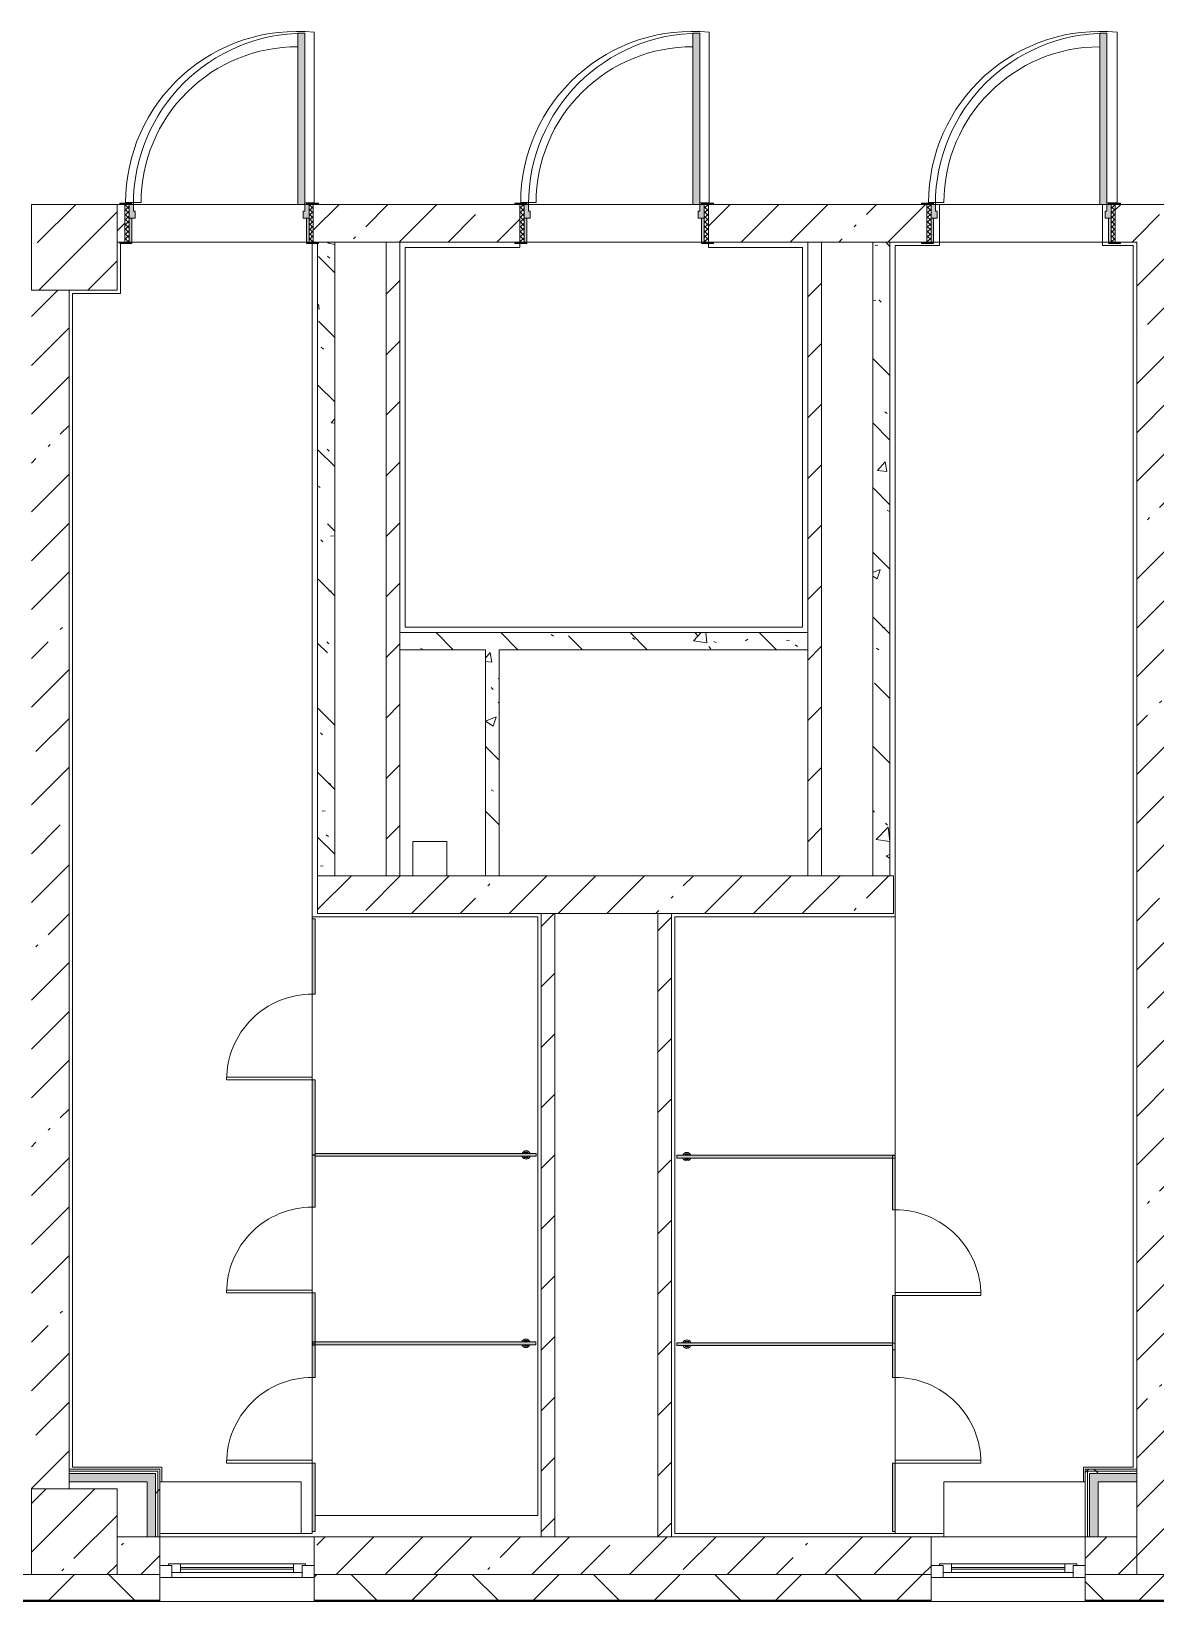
# Model space of a CAD drawing. Header units: millimetres. Extents: x -3917 to 185442, y -8553 to 29000.
# Drawn here: x 123842 to 130402, y -258 to 8910 of the extents above; entities that cross this region are included whole.
import ezdxf

# ---------------------------------------------------------------- set-up
doc = ezdxf.new("R2010")
doc.units = ezdxf.units.MM
for name, color, linetype, lineweight in [('A-DOOR', 7, 'Continuous', 5), ('A-GENM', 7, 'Continuous', 5), ('A-GLAZ-2', 7, 'Continuous', 5), ('A-WALL', 7, 'Continuous', 9), ('A-WALL-4', 7, 'Continuous', 5), ('I-WALL-4', 7, 'Continuous', 5), ('S-COLS-4', 7, 'Continuous', 5)]:
    doc.layers.add(name, color=color, linetype=linetype, lineweight=lineweight)
for name, color, linetype, lineweight, true_color in [('A-DOOR-1', 7, 'Continuous', 5, 0xaaaaaa), ('A-DOOR-2', 7, 'Continuous', 5, 0xe2e2e2), ('A-DOOR-FRAM-1', 7, 'Continuous', 5, 0xe2e2e2), ('A-DOOR-FRAM-2', 7, 'Continuous', 5, 0xaaaaaa), ('A-FLOR-2', 7, 'Continuous', 5, 0xaaaaaa), ('A-GENM-1', 7, 'Continuous', 5, 0xe2ddcd), ('I-WALL-2', 7, 'Continuous', 5, 0xe7e7e7), ('I-WALL-3', 7, 'Continuous', 9, 0xe7e7e7), ('I-WALL-6', 7, 'Continuous', 5, 0x787878)]:
    doc.layers.add(name, color=color, linetype=linetype, lineweight=lineweight, true_color=true_color)
pattern_1 = [(45, (58431.5, 0), (-285.1231, 285.1231), []), (45, (58716.64, 0), (-285.1231, 285.1231), [504.031, -100.806, 16.764, -84.042])]
pattern_2 = [(45, (58431.52, 0), (-176.7767, 176.7767), [])]
pattern_3 = [(135, (58431.5, 0), (-377.1708, -377.1708), [533.4, -88.9, 17.78, -88.9]), (135, (58431.5, 376.94), (-377.1708, -377.1708), []), (50, (58431.5, 0), (637.6445, -55.7866), [66.675, -733.425]), (355, (58431.5, 0), (-123.3494, 668.699), [53.34, -586.74]), (100.451, (58484.65, -4.65), (514.299, 612.908), [56.665, -623.315]), (46.184, (58431.5, 177.8), (948.7764, -147.15), [100.012, -1100.137]), (96.636, (58510.6, 165.5), (830.909, 865.997), [84.998, -934.973]), (351.184, (58431.5, 177.8), (830.918, 865.988), [80.01, -880.11]), (21, (58520.4, 133.35), (530.6506, -357.9283), [66.675, -733.425]), (326, (58520.4, 133.35), (216.308, 644.6585), [53.34, -586.74]), (71.451, (58564.64, 103.5), (746.9596, 286.7243), [56.665, -623.315]), (37.5, (58431.52, 0), (10.8105, 295.9426), [16.764, -562.864, 16.764, -578.866, -588.962]), (37.5, (58431.52, 0), (10.8105, 295.9426), [-1175.258, 16.764, -572.198]), (7.5, (58431.52, 0), (233.8692, 350.6318), [16.764, -322.834, 16.764, -549.529, -224.472]), (7.5, (58431.52, 0), (233.8692, 350.6318), [-905.891, 16.764, -207.708]), (327.5, (58233.27, 0), (474.5678, -20.0513), [16.764, -205.486, 16.764, -676.656, -920.115]), (327.5, (58233.27, 0), (474.5678, -20.0513), [-915.67, 16.764, -903.351]), (317.5, (58144.37, 0), (518.4522, 88.9934), [16.764, -272.161, 16.764, -443.738, -653.415]), (317.5, (58144.37, 0), (518.4522, 88.9934), [-749.427, 16.764, -636.651])]
pattern_4 = [(135, (1751.41, 174.685), (-14.14214, -14.14214), []), (225, (1751.41, 174.685), (14.14214, -14.14214), [])]
pattern_5 = [(45, (-371.384, 174.685), (-14.1421, 14.1421), []), (135, (-371.384, 174.685), (-14.1421, -14.1421), [])]
pattern_6 = [(45, (58431.5, 0), (-530.33, 530.33), []), (135, (58431.5, 0), (-530.33, -530.33), [])]

# ---------------------------------------------------------------- blocks, each defined once
blk = doc.blocks.new('BSC_Колонна _Прямоугольная - 500х500-V96-2_10_1_птичка')
at = {"layer": 'S-COLS-4'}
h = blk.add_hatch(dxfattribs=at)
h.set_pattern_fill('FP_109', color=256, style=0, pattern_type=2)
h.set_pattern_definition([(45, (-65660, -150), (-285.1231, 285.1231), []), (45, (-65374.88, -150), (-285.1231, 285.1231), [504.031, -100.806, 16.764, -84.042])])
h.paths.add_polyline_path([(-21.8, -250), (250, -250), (250, 250), (-250, 250), (-250, -250)])
for p, q in [((250, 250), (-250, 250)), ((-250, 250), (-250, -250)), ((250, -250), (250, 250)), ((-250, -250), (250, -250))]:
    blk.add_line(p, q, dxfattribs=at)
blk = doc.blocks.new('BSC_Колонна _Прямоугольная - 500х500-V99-2_10_1_птичка')
at = {"layer": 'S-COLS-4'}
h = blk.add_hatch(dxfattribs=at)
h.set_pattern_fill('FP_112', color=256, style=0, pattern_type=2)
h.set_pattern_definition([(45, (-65660, -7650), (-285.1231, 285.1231), []), (45, (-65374.88, -7650), (-285.1231, 285.1231), [504.031, -100.806, 16.764, -84.042])])
h.paths.add_polyline_path([(-21.8, -250), (250, -250), (250, 250), (-250, 250), (-250, -250)])
for p, q in [((250, 250), (-250, 250)), ((-250, 250), (-250, -250)), ((250, -250), (250, 250)), ((-250, -250), (250, -250))]:
    blk.add_line(p, q, dxfattribs=at)
blk = doc.blocks.new('120_Окно_СКБ_1Ст - 120_Окно_СКБ_1Ст 900х2500_h_-22445987-2_10_1_птичка')
at = {"layer": 'A-GLAZ-2'}
for p, q in [((-450, -127), (-450, -57)), ((-450, -57), (-380, -57)), ((450, -57), (-450, -57)), ((-380, -57), (-380, -127)), ((380, -87), (-380, -87)), ((-380, -87), (-380, -127)), ((-330, -137), (-330, -87)), ((330, -137), (330, -87)), ((380, -127), (380, -57)), ((380, -57), (450, -57)), ((380, -127), (380, -87)), ((450, -57), (450, -127)), ((-380, -127), (-450, -127)), ((-450, -127), (-400, -127)), ((-380, -127), (-400, -127)), ((-400, -127), (-400, -137)), ((-400, -137), (400, -137)), ((400, -137), (-400, -137)), ((-330, -107), (330, -107)), ((330, -117), (-330, -117)), ((450, -127), (380, -127)), ((400, -127), (380, -127)), ((400, -127), (450, -127)), ((400, -137), (400, -127))]:
    blk.add_line(p, q, dxfattribs=at)
blk = doc.blocks.new('110_Дверь_СКБ_1Ст_Внутренняя1 - Д-4_1 1100x2100h_ОО_туалет для мальч_ и дев_-32102845-2_10_1_птичка')
at = {"layer": 'A-DOOR-1'}
h = blk.add_hatch(dxfattribs=at)
h.set_pattern_fill('FP_153', color=256, style=0, pattern_type=2)
h.set_pattern_definition(pattern_4)
h.paths.add_polyline_path([(562.5, -110), (562.5, 110), (537.5, 110), (537.5, -110)])
at = {"layer": 'A-DOOR-2'}
h = blk.add_hatch(color=256, dxfattribs=at)
h.paths.add_polyline_path([(537.5, 30), (537.5, 110), (512.5, 110), (512.5, 70), (502.5, 70), (502.5, 30)])
h.paths.add_polyline_path([(-477.5, 30), (-477.5, 70), (-487.5, 70), (-487.5, 110), (-512.5, 110), (-512.5, 30)])
at = {"layer": 'A-DOOR-FRAM-1'}
for points in [[(472.5, 110), (512.5, 110), (512.5, 1110), (472.5, 1110), (472.5, 538.8)], [(-497.5, 110), (-497.5, 118), (-567.5, 118), (-567.5, 110)], [(592.5, 110), (592.5, 118), (522.5, 118), (522.5, 110)], [(-497.5, -110), (-497.5, 30), (-512.5, 30), (-512.5, -110)], [(537.5, -110), (537.5, 30), (522.5, 30), (522.5, -110)], [(-497.5, -118), (-497.5, -110), (-567.5, -110), (-567.5, -118)], [(592.5, -118), (592.5, -110), (522.5, -110), (522.5, -118)]]:
    blk.add_hatch(color=256, dxfattribs=at).paths.add_polyline_path(points)
at = {"layer": 'A-DOOR-FRAM-2'}
h = blk.add_hatch(dxfattribs=at)
h.set_pattern_fill('FP_154', color=256, style=0, pattern_type=2)
h.set_pattern_definition(pattern_5)
h.paths.add_polyline_path([(-512.5, -110), (-512.5, 110), (-537.5, 110), (-537.5, -110)])
at = {"layer": 'A-DOOR-1'}
for p, q in [((512.5, 1110), (472.5, 1110)), ((472.5, 1110), (472.5, 110)), ((512.5, 110), (512.5, 1110)), ((472.5, 110), (512.5, 110))]:
    blk.add_line(p, q, dxfattribs=at)
blk.add_arc((512.5, 110), 1000, 90, 180, dxfattribs=at)
at = {"layer": 'A-DOOR-FRAM-2'}
for p, q in [((-497.5, 118), (-567.5, 118)), ((-567.5, 118), (-567.5, 110)), ((-567.5, 110), (-497.5, 110)), ((-512.5, 110), (-537.5, 110)), ((-537.5, 110), (-537.5, -110)), ((-487.5, 110), (-512.5, 110)), ((-512.5, 110), (-512.5, 30)), ((-512.5, -110), (-512.5, 110)), ((-497.5, 110), (-512.5, 110)), ((-512.5, 110), (-512.5, 109)), ((-512.5, 109), (-497.5, 109)), ((-497.5, 110), (-497.5, 118)), ((-497.5, 109), (-497.5, 110)), ((-487.5, 70), (-487.5, 110)), ((512.5, 110), (512.5, 70)), ((537.5, 110), (512.5, 110)), ((592.5, 118), (522.5, 118)), ((522.5, 118), (522.5, 110)), ((537.5, 110), (522.5, 110)), ((522.5, 110), (522.5, 109)), ((522.5, 110), (592.5, 110)), ((522.5, 109), (537.5, 109)), ((537.5, 30), (537.5, 110)), ((562.5, 110), (537.5, 110)), ((537.5, 110), (537.5, -110)), ((537.5, 109), (537.5, 110)), ((562.5, -110), (562.5, 110)), ((592.5, 110), (592.5, 118)), ((-512.5, 30), (-477.5, 30)), ((-497.5, 30), (-512.5, 30)), ((-512.5, 30), (-512.5, -110)), ((-497.5, -110), (-497.5, 30)), ((-477.5, 70), (-487.5, 70)), ((-477.5, 30), (-477.5, 70)), ((512.5, 70), (502.5, 70)), ((502.5, 70), (502.5, 30)), ((502.5, 30), (537.5, 30)), ((537.5, 30), (522.5, 30)), ((522.5, 30), (522.5, -110)), ((537.5, -110), (537.5, 30)), ((-497.5, -110), (-567.5, -110)), ((-567.5, -110), (-567.5, -118)), ((-567.5, -118), (-497.5, -118)), ((-537.5, -110), (-512.5, -110)), ((-512.5, -110), (-497.5, -110)), ((-497.5, -118), (-497.5, -110)), ((522.5, -110), (537.5, -110)), ((592.5, -110), (522.5, -110)), ((522.5, -110), (522.5, -118)), ((522.5, -118), (592.5, -118)), ((537.5, -110), (562.5, -110)), ((592.5, -118), (592.5, -110))]:
    blk.add_line(p, q, dxfattribs=at)
blk = doc.blocks.new('110_Дверь_СКБ_1Ст_Внутренняя1 - Д-4 1100x2100h_су мгн-31586709-2_10_1_птичка')
at = {"layer": 'A-DOOR-1'}
h = blk.add_hatch(dxfattribs=at)
h.set_pattern_fill('FP_153', color=256, style=0, pattern_type=2)
h.set_pattern_definition(pattern_4)
h.paths.add_polyline_path([(562.5, -110), (562.5, 110), (537.5, 110), (537.5, -110), (550.3, -110)])
at = {"layer": 'A-DOOR-2'}
h = blk.add_hatch(color=256, dxfattribs=at)
h.paths.add_polyline_path([(537.5, 30), (537.5, 110), (512.5, 110), (512.5, 70), (502.5, 70), (502.5, 30)])
h.paths.add_polyline_path([(-477.5, 30), (-477.5, 70), (-487.5, 70), (-487.5, 110), (-512.5, 110), (-512.5, 30)])
at = {"layer": 'A-DOOR-FRAM-1'}
for points in [[(472.5, 110), (512.5, 110), (512.5, 1110), (472.5, 1110), (472.5, 538.8)], [(-497.5, 110), (-497.5, 118), (-567.5, 118), (-567.5, 110)], [(522.5, 110), (592.5, 110), (592.5, 118), (522.5, 118)], [(-497.5, -110), (-497.5, 30), (-512.5, 30), (-512.5, -110)], [(537.5, -110), (537.5, 30), (522.5, 30), (522.5, -110)], [(-497.5, -118), (-497.5, -110), (-567.5, -110), (-567.5, -118)], [(522.5, -118), (592.5, -118), (592.5, -110), (522.5, -110)]]:
    blk.add_hatch(color=256, dxfattribs=at).paths.add_polyline_path(points)
at = {"layer": 'A-DOOR-FRAM-2'}
h = blk.add_hatch(dxfattribs=at)
h.set_pattern_fill('FP_154', color=256, style=0, pattern_type=2)
h.set_pattern_definition(pattern_5)
h.paths.add_polyline_path([(-512.5, -110), (-512.5, 110), (-537.5, 110), (-537.5, -110)])
at = {"layer": 'A-DOOR-1'}
for p, q in [((512.5, 1110), (472.5, 1110)), ((472.5, 1110), (472.5, 110)), ((512.5, 110), (512.5, 1110)), ((472.5, 110), (512.5, 110))]:
    blk.add_line(p, q, dxfattribs=at)
blk.add_arc((512.5, 110), 1000, 90, 180, dxfattribs=at)
at = {"layer": 'A-DOOR-FRAM-2'}
for p, q in [((-497.5, 118), (-567.5, 118)), ((-567.5, 118), (-567.5, 110)), ((-567.5, 110), (-497.5, 110)), ((-512.5, 110), (-537.5, 110)), ((-537.5, 110), (-537.5, -110)), ((-487.5, 110), (-512.5, 110)), ((-512.5, 110), (-512.5, 30)), ((-512.5, -110), (-512.5, 110)), ((-497.5, 110), (-512.5, 110)), ((-512.5, 110), (-512.5, 109)), ((-512.5, 109), (-497.5, 109)), ((-497.5, 110), (-497.5, 118)), ((-497.5, 109), (-497.5, 110)), ((-487.5, 70), (-487.5, 110)), ((512.5, 110), (512.5, 70)), ((537.5, 110), (512.5, 110)), ((592.5, 118), (522.5, 118)), ((522.5, 118), (522.5, 110)), ((537.5, 110), (522.5, 110)), ((522.5, 110), (522.5, 109)), ((522.5, 110), (592.5, 110)), ((522.5, 109), (537.5, 109)), ((537.5, 30), (537.5, 110)), ((562.5, 110), (537.5, 110)), ((537.5, 110), (537.5, -110)), ((537.5, 109), (537.5, 110)), ((562.5, -110), (562.5, 110)), ((592.5, 110), (592.5, 118)), ((-512.5, 30), (-477.5, 30)), ((-497.5, 30), (-512.5, 30)), ((-512.5, 30), (-512.5, -110)), ((-497.5, -110), (-497.5, 30)), ((-477.5, 70), (-487.5, 70)), ((-477.5, 30), (-477.5, 70)), ((512.5, 70), (502.5, 70)), ((502.5, 70), (502.5, 30)), ((502.5, 30), (537.5, 30)), ((537.5, 30), (522.5, 30)), ((522.5, 30), (522.5, -110)), ((537.5, -110), (537.5, 30)), ((-497.5, -110), (-567.5, -110)), ((-567.5, -110), (-567.5, -118)), ((-567.5, -118), (-497.5, -118)), ((-537.5, -110), (-512.5, -110)), ((-512.5, -110), (-497.5, -110)), ((-497.5, -118), (-497.5, -110)), ((522.5, -110), (537.5, -110)), ((592.5, -110), (522.5, -110)), ((522.5, -110), (522.5, -118)), ((522.5, -118), (592.5, -118)), ((537.5, -110), (562.5, -110)), ((592.5, -118), (592.5, -110))]:
    blk.add_line(p, q, dxfattribs=at)
blk = doc.blocks.new('131_Сантехническая перегородка_Дверь_ поз_4 - СД-1-V221-2_10_1_птичка')
at = {"layer": 'A-GENM-1'}
for points in [[(-190, -8), (250, -8), (250, 8), (-190, 8)], [(750, -8), (1190, -8), (1190, 8), (750, 8)]]:
    blk.add_hatch(color=256, dxfattribs=at).paths.add_polyline_path(points)
at = {"layer": 'A-DOOR'}
for p, q in [((266, 508), (250, 508)), ((250, 8), (250, 508)), ((266, 8), (266, 508)), ((266, 8), (250, 8))]:
    blk.add_line(p, q, dxfattribs=at)
blk.add_arc((250, 8), 500, 360, 90, dxfattribs=at)
at = {"layer": 'A-GENM'}
for p, q in [((250, 8), (-190, 8)), ((-190, 8), (-190, -8)), ((250, -8), (250, 8)), ((1190, 8), (750, 8)), ((750, 8), (750, -8)), ((1190, -8), (1190, 8)), ((-190, -8), (250, -8)), ((750, -8), (1190, -8))]:
    blk.add_line(p, q, dxfattribs=at)
blk = doc.blocks.new('131_Сантехническая перегородка_Дверь - СД-1-V222-2_10_1_птичка')
at = {"layer": 'A-GENM-1'}
for points in [[(0, -8), (317.3, -8), (317.3, 8), (0, 8)], [(817.3, 8), (817.3, -8), (1134.7, -8), (1134.7, 8)]]:
    blk.add_hatch(color=256, dxfattribs=at).paths.add_polyline_path(points)
at = {"layer": 'A-DOOR'}
for p, q in [((333.3, -8), (317.3, -8)), ((317.3, -8), (317.3, -508)), ((333.3, -8), (333.3, -508)), ((333.3, -508), (317.3, -508))]:
    blk.add_line(p, q, dxfattribs=at)
blk.add_arc((317.3, -8), 500, 270, 0, dxfattribs=at)
at = {"layer": 'A-GENM'}
for p, q in [((317.3, 8), (0, 8)), ((0, 8), (0, -8)), ((317.3, -8), (317.3, 8)), ((1134.7, 8), (817.3, 8)), ((817.3, 8), (817.3, -8)), ((1134.7, -8), (1134.7, 8)), ((0, -8), (317.3, -8)), ((817.3, -8), (1134.7, -8))]:
    blk.add_line(p, q, dxfattribs=at)
blk = doc.blocks.new('131_Сантехническая перегородка_Дверь - СД-1-V223-2_10_1_птичка')
at = {"layer": 'A-GENM-1'}
for points in [[(0, -8), (305.2, -8), (305.2, 8), (0, 8)], [(805.2, -8), (1110.4, -8), (1110.4, 8), (805.2, 8)]]:
    blk.add_hatch(color=256, dxfattribs=at).paths.add_polyline_path(points)
at = {"layer": 'A-DOOR'}
for p, q in [((321.2, 508), (305.2, 508)), ((305.2, 8), (305.2, 508)), ((321.2, 8), (321.2, 508)), ((321.2, 8), (305.2, 8))]:
    blk.add_line(p, q, dxfattribs=at)
blk.add_arc((305.2, 8), 500, 360, 90, dxfattribs=at)
at = {"layer": 'A-GENM'}
for p, q in [((305.2, 8), (0, 8)), ((0, 8), (0, -8)), ((305.2, -8), (305.2, 8)), ((1110.4, 8), (805.2, 8)), ((805.2, 8), (805.2, -8)), ((1110.4, -8), (1110.4, 8)), ((0, -8), (305.2, -8)), ((805.2, -8), (1110.4, -8))]:
    blk.add_line(p, q, dxfattribs=at)
blk = doc.blocks.new('131_Сантехническая перегородка_Дверь_сдвиг_ - СД-1-V224-2_10_1_птичка')
at = {"layer": 'A-GENM-1'}
for points in [[(0, -8), (400, -8), (400, 8), (0, 8)], [(900, -8), (1100, -8), (1100, 8), (900, 8)]]:
    blk.add_hatch(color=256, dxfattribs=at).paths.add_polyline_path(points)
at = {"layer": 'A-DOOR'}
for p, q in [((416, 508), (400, 508)), ((400, 8), (400, 508)), ((416, 8), (416, 508)), ((416, 8), (400, 8))]:
    blk.add_line(p, q, dxfattribs=at)
blk.add_arc((400, 8), 500, 360, 90, dxfattribs=at)
at = {"layer": 'A-GENM'}
for p, q in [((400, 8), (0, 8)), ((0, 8), (0, -8)), ((400, -8), (400, 8)), ((1100, 8), (900, 8)), ((900, 8), (900, -8)), ((1100, -8), (1100, 8)), ((0, -8), (400, -8)), ((900, -8), (1100, -8))]:
    blk.add_line(p, q, dxfattribs=at)
blk = doc.blocks.new('131_Сантехническая перегородка_Дверь_сдвиг_ - СД-1-V225-2_10_1_птичка')
at = {"layer": 'A-GENM-1'}
for points in [[(0, -8), (400, -8), (400, 8), (0, 8)], [(900, 8), (900, -8), (1100, -8), (1100, 8)]]:
    blk.add_hatch(color=256, dxfattribs=at).paths.add_polyline_path(points)
at = {"layer": 'A-DOOR'}
for p, q in [((416, -8), (400, -8)), ((400, -8), (400, -508)), ((416, -8), (416, -508)), ((416, -508), (400, -508))]:
    blk.add_line(p, q, dxfattribs=at)
blk.add_arc((400, -8), 500, 270, 0, dxfattribs=at)
at = {"layer": 'A-GENM'}
for p, q in [((400, 8), (0, 8)), ((0, 8), (0, -8)), ((400, -8), (400, 8)), ((1100, 8), (900, 8)), ((900, 8), (900, -8)), ((1100, -8), (1100, 8)), ((0, -8), (400, -8)), ((900, -8), (1100, -8))]:
    blk.add_line(p, q, dxfattribs=at)
blk = doc.blocks.new('131_Сантехническая перегородка - СП-4-V226-2_10_1_птичка')
at = {"layer": 'A-GENM-1'}
blk.add_hatch(color=256, dxfattribs=at).paths.add_polyline_path([(1330, -8), (1330, 8), (55.2, 8), (55.2, -8), (227.5, -8)])
at = {"layer": 'A-GENM'}
for p, q in [((1330, 8), (55.2, 8)), ((55.2, 8), (55.2, -8)), ((1330, -8), (1330, 8)), ((55.2, -8), (1330, -8))]:
    blk.add_line(p, q, dxfattribs=at)
at = {"layer": 'A-GENM', "flags": 128}
for points in [[(126.7, 8), (126.3, 8.5), (126, 9), (125.6, 9.5), (125.2, 9.9), (124.8, 10.4), (124.4, 10.8), (123.9, 11.2), (123.5, 11.6), (123, 12), (122.5, 12.3), (122, 12.7), (121.5, 13), (121, 13.3), (120.5, 13.6), (119.9, 13.8), (119.4, 14), (118.8, 14.3), (118.2, 14.4), (117.6, 14.6), (117, 14.7), (116.5, 14.9), (115.9, 14.9), (115.3, 15), (114.7, 15.1), (114.1, 15.1), (113.5, 15.1), (112.8, 15), (112.2, 15), (111.7, 14.9), (111.1, 14.8), (110.5, 14.7), (109.9, 14.5), (109.3, 14.4), (108.7, 14.2), (108.2, 13.9), (107.6, 13.7), (107.1, 13.4), (106.5, 13.2), (106, 12.9), (105.5, 12.5), (105, 12.2), (104.5, 11.8), (104.1, 11.4), (103.6, 11), (103.2, 10.6), (102.8, 10.2), (102.4, 9.7), (102, 9.3), (101.6, 8.8), (101.3, 8.3), (101.1, 8)], [(101.1, -8), (101.4, -8.5), (101.8, -9), (102.2, -9.5), (102.6, -9.9), (103, -10.4), (103.4, -10.8), (103.8, -11.2), (104.3, -11.6), (104.7, -12), (105.2, -12.3), (105.7, -12.7), (106.2, -13), (106.8, -13.3), (107.3, -13.6), (107.9, -13.8), (108.4, -14), (109, -14.3), (109.6, -14.4), (110.1, -14.6), (110.7, -14.7), (111.3, -14.9), (111.9, -14.9), (112.5, -15), (113.1, -15.1), (113.7, -15.1), (114.3, -15.1), (114.9, -15), (115.5, -15), (116.1, -14.9), (116.7, -14.8), (117.3, -14.7), (117.9, -14.5), (118.5, -14.4), (119, -14.2), (119.6, -13.9), (120.2, -13.7), (120.7, -13.4), (121.2, -13.2), (121.7, -12.9), (122.3, -12.5), (122.7, -12.2), (123.2, -11.8), (123.7, -11.4), (124.1, -11), (124.6, -10.6), (125, -10.2), (125.4, -9.7), (125.8, -9.3), (126.1, -8.8), (126.5, -8.3), (126.7, -8)]]:
    blk.add_lwpolyline(points, dxfattribs=at)
at = {"layer": 'A-GENM'}
for radius, start, end in [(24.6, 19.91127, 160.08873), (17.6, 45, 135), (17.6, 45, 135), (15.1, 45, 135), (24.6, 199.91127, 340.08873), (17.6, 225, 315), (17.6, 225, 315), (15.1, 225, 315)]:
    blk.add_arc((113.9, 0), radius, start, end, dxfattribs=at)
blk = doc.blocks.new('131_Сантехническая перегородка - СП-4-V227-2_10_1_птичка')
at = {"layer": 'A-GENM-1'}
blk.add_hatch(color=256, dxfattribs=at).paths.add_polyline_path([(1330, -8), (1330, 8), (71.3, 8), (71.3, -8), (243.6, -8)])
at = {"layer": 'A-GENM'}
for p, q in [((1330, 8), (71.3, 8)), ((71.3, 8), (71.3, -8)), ((1330, -8), (1330, 8)), ((71.3, -8), (1330, -8))]:
    blk.add_line(p, q, dxfattribs=at)
at = {"layer": 'A-GENM', "flags": 128}
for points in [[(142.8, 8), (142.5, 8.5), (142.1, 9), (141.8, 9.5), (141.4, 9.9), (141, 10.4), (140.5, 10.8), (140.1, 11.2), (139.6, 11.6), (139.2, 12), (138.7, 12.3), (138.2, 12.7), (137.7, 13), (137.1, 13.3), (136.6, 13.6), (136.1, 13.8), (135.5, 14), (134.9, 14.3), (134.4, 14.4), (133.8, 14.6), (133.2, 14.7), (132.6, 14.9), (132, 14.9), (131.4, 15), (130.8, 15.1), (130.2, 15.1), (129.6, 15.1), (129, 15), (128.4, 15), (127.8, 14.9), (127.2, 14.8), (126.6, 14.7), (126, 14.5), (125.4, 14.4), (124.9, 14.2), (124.3, 13.9), (123.8, 13.7), (123.2, 13.4), (122.7, 13.2), (122.2, 12.9), (121.7, 12.5), (121.2, 12.2), (120.7, 11.8), (120.2, 11.4), (119.8, 11), (119.3, 10.6), (118.9, 10.2), (118.5, 9.7), (118.1, 9.3), (117.8, 8.8), (117.4, 8.3), (117.3, 8)], [(117.3, -8), (117.6, -8.5), (117.9, -9), (118.3, -9.5), (118.7, -9.9), (119.1, -10.4), (119.5, -10.8), (120, -11.2), (120.4, -11.6), (120.9, -12), (121.4, -12.3), (121.9, -12.7), (122.4, -13), (122.9, -13.3), (123.5, -13.6), (124, -13.8), (124.6, -14), (125.1, -14.3), (125.7, -14.4), (126.3, -14.6), (126.9, -14.7), (127.5, -14.9), (128.1, -14.9), (128.7, -15), (129.3, -15.1), (129.9, -15.1), (130.5, -15.1), (131.1, -15), (131.7, -15), (132.3, -14.9), (132.9, -14.8), (133.4, -14.7), (134, -14.5), (134.6, -14.4), (135.2, -14.2), (135.7, -13.9), (136.3, -13.7), (136.8, -13.4), (137.4, -13.2), (137.9, -12.9), (138.4, -12.5), (138.9, -12.2), (139.4, -11.8), (139.8, -11.4), (140.3, -11), (140.7, -10.6), (141.1, -10.2), (141.5, -9.7), (141.9, -9.3), (142.3, -8.8), (142.6, -8.3), (142.8, -8)]]:
    blk.add_lwpolyline(points, dxfattribs=at)
at = {"layer": 'A-GENM'}
for radius, start, end in [(24.6, 19.91127, 160.08873), (17.6, 45, 135), (17.6, 45, 135), (15.1, 45, 135), (24.6, 199.91127, 340.08873), (17.6, 225, 315), (17.6, 225, 315), (15.1, 225, 315)]:
    blk.add_arc((130, 0), radius, start, end, dxfattribs=at)
blk = doc.blocks.new('131_Сантехническая перегородка - СП-4-V228-2_10_1_птичка')
at = {"layer": 'A-GENM-1'}
blk.add_hatch(color=256, dxfattribs=at).paths.add_polyline_path([(1330, 8), (39.9, 8), (39.9, -8), (1330, -8)])
at = {"layer": 'A-GENM'}
for p, q in [((1330, 8), (39.9, 8)), ((39.9, 8), (39.9, -8)), ((1330, -8), (1330, 8)), ((39.9, -8), (1330, -8))]:
    blk.add_line(p, q, dxfattribs=at)
at = {"layer": 'A-GENM', "flags": 128}
for points in [[(111.4, 8), (111, 8.5), (110.7, 9), (110.3, 9.5), (109.9, 9.9), (109.5, 10.4), (109.1, 10.8), (108.6, 11.2), (108.2, 11.6), (107.7, 12), (107.2, 12.3), (106.7, 12.7), (106.2, 13), (105.7, 13.3), (105.2, 13.6), (104.6, 13.8), (104, 14), (103.5, 14.3), (102.9, 14.4), (102.3, 14.6), (101.7, 14.7), (101.1, 14.9), (100.6, 14.9), (100, 15), (99.4, 15.1), (98.7, 15.1), (98.1, 15.1), (97.5, 15), (96.9, 15), (96.3, 14.9), (95.8, 14.8), (95.2, 14.7), (94.6, 14.5), (94, 14.4), (93.4, 14.2), (92.9, 13.9), (92.3, 13.7), (91.8, 13.4), (91.2, 13.2), (90.7, 12.9), (90.2, 12.5), (89.7, 12.2), (89.2, 11.8), (88.8, 11.4), (88.3, 11), (87.9, 10.6), (87.5, 10.2), (87.1, 9.7), (86.7, 9.3), (86.3, 8.8), (86, 8.3), (85.8, 8)], [(85.8, -8), (86.1, -8.5), (86.5, -9), (86.9, -9.5), (87.2, -9.9), (87.6, -10.4), (88.1, -10.8), (88.5, -11.2), (89, -11.6), (89.4, -12), (89.9, -12.3), (90.4, -12.7), (90.9, -13), (91.5, -13.3), (92, -13.6), (92.6, -13.8), (93.1, -14), (93.7, -14.3), (94.3, -14.4), (94.8, -14.6), (95.4, -14.7), (96, -14.9), (96.6, -14.9), (97.2, -15), (97.8, -15.1), (98.4, -15.1), (99, -15.1), (99.6, -15), (100.2, -15), (100.8, -14.9), (101.4, -14.8), (102, -14.7), (102.6, -14.5), (103.2, -14.4), (103.7, -14.2), (104.3, -13.9), (104.8, -13.7), (105.4, -13.4), (105.9, -13.2), (106.4, -12.9), (106.9, -12.5), (107.4, -12.2), (107.9, -11.8), (108.4, -11.4), (108.8, -11), (109.3, -10.6), (109.7, -10.2), (110.1, -9.7), (110.5, -9.3), (110.8, -8.8), (111.2, -8.3), (111.4, -8)]]:
    blk.add_lwpolyline(points, dxfattribs=at)
at = {"layer": 'A-GENM'}
for radius, start, end in [(24.6, 19.91127, 160.08873), (17.6, 45, 135), (17.6, 45, 135), (15.1, 45, 135), (24.6, 199.91127, 340.08873), (17.6, 225, 315), (17.6, 225, 315), (15.1, 225, 315)]:
    blk.add_arc((98.6, 0), radius, start, end, dxfattribs=at)
blk = doc.blocks.new('131_Сантехническая перегородка - СП-4-V229-2_10_1_птичка')
at = {"layer": 'A-GENM-1'}
blk.add_hatch(color=256, dxfattribs=at).paths.add_polyline_path([(1330, 8), (25.5, 8), (25.5, -8), (1330, -8)])
at = {"layer": 'A-GENM'}
for p, q in [((1330, 8), (25.5, 8)), ((25.5, 8), (25.5, -8)), ((1330, -8), (1330, 8)), ((25.5, -8), (1330, -8))]:
    blk.add_line(p, q, dxfattribs=at)
at = {"layer": 'A-GENM', "flags": 128}
for points in [[(97, 8), (96.7, 8.5), (96.3, 9), (95.9, 9.5), (95.5, 9.9), (95.1, 10.4), (94.7, 10.8), (94.3, 11.2), (93.8, 11.6), (93.3, 12), (92.9, 12.3), (92.4, 12.7), (91.8, 13), (91.3, 13.3), (90.8, 13.6), (90.2, 13.8), (89.7, 14), (89.1, 14.3), (88.5, 14.4), (88, 14.6), (87.4, 14.7), (86.8, 14.9), (86.2, 14.9), (85.6, 15), (85, 15.1), (84.4, 15.1), (83.8, 15.1), (83.2, 15), (82.6, 15), (82, 14.9), (81.4, 14.8), (80.8, 14.7), (80.2, 14.5), (79.6, 14.4), (79.1, 14.2), (78.5, 13.9), (77.9, 13.7), (77.4, 13.4), (76.9, 13.2), (76.4, 12.9), (75.8, 12.5), (75.3, 12.2), (74.9, 11.8), (74.4, 11.4), (74, 11), (73.5, 10.6), (73.1, 10.2), (72.7, 9.7), (72.3, 9.3), (72, 8.8), (71.6, 8.3), (71.4, 8)], [(71.4, -8), (71.8, -8.5), (72.1, -9), (72.5, -9.5), (72.9, -9.9), (73.3, -10.4), (73.7, -10.8), (74.1, -11.2), (74.6, -11.6), (75.1, -12), (75.6, -12.3), (76.1, -12.7), (76.6, -13), (77.1, -13.3), (77.6, -13.6), (78.2, -13.8), (78.7, -14), (79.3, -14.3), (79.9, -14.4), (80.5, -14.6), (81.1, -14.7), (81.6, -14.9), (82.2, -14.9), (82.8, -15), (83.4, -15.1), (84, -15.1), (84.6, -15.1), (85.2, -15), (85.8, -15), (86.4, -14.9), (87, -14.8), (87.6, -14.7), (88.2, -14.5), (88.8, -14.4), (89.4, -14.2), (89.9, -13.9), (90.5, -13.7), (91, -13.4), (91.6, -13.2), (92.1, -12.9), (92.6, -12.5), (93.1, -12.2), (93.6, -11.8), (94, -11.4), (94.5, -11), (94.9, -10.6), (95.3, -10.2), (95.7, -9.7), (96.1, -9.3), (96.5, -8.8), (96.8, -8.3), (97, -8)]]:
    blk.add_lwpolyline(points, dxfattribs=at)
at = {"layer": 'A-GENM'}
for radius, start, end in [(24.6, 19.91127, 160.08873), (17.6, 45, 135), (17.6, 45, 135), (15.1, 45, 135), (24.6, 199.91127, 340.08873), (17.6, 225, 315), (17.6, 225, 315), (15.1, 225, 315)]:
    blk.add_arc((84.2, 0), radius, start, end, dxfattribs=at)

msp = doc.modelspace()

# ---------------------------------------------------------------- hatches: boundary and pattern name
at = {"layer": 'A-WALL-4'}
h = msp.add_hatch(dxfattribs=at)
h.set_pattern_fill('FP_115', color=256, style=0, pattern_type=2)
h.set_pattern_definition([(45, (58431.5, 0), (-353.5534, 353.5534), []), (135, (58431.5, 0), (-353.5534, -353.5534), [])])
h.paths.add_polyline_path([(134131.5, -250), (134131.5, -100), (129991.5, -100), (129991.5, -250), (133344.9, -250)])
h.paths.add_polyline_path([(127779.8, -250), (129091.5, -250), (129091.5, -100), (125491.5, -100), (125491.5, -250), (125924.8, -250)])
h.paths.add_polyline_path([(116491.5, -250), (117241.5, -250), (117241.5, -100), (116491.5, -100)])
h.paths.add_polyline_path([(115341.5, -250), (115591.5, -250), (115591.5, -100), (114841.5, -100), (114841.5, -250), (115258.3, -250)])
h.paths.add_polyline_path([(119341.5, -250), (120491.5, -250), (120491.5, -100), (119341.5, -100)])
h.paths.add_polyline_path([(123591.5, -250), (124591.5, -250), (124591.5, -100), (123591.5, -100)])
h.paths.add_polyline_path([(101841.5, -250), (102467.9, -250), (102467.9, -100), (101091.5, -100), (101091.5, -250), (101809.3, -250)])
h.paths.add_polyline_path([(110341.5, -250), (111741.5, -250), (111741.5, -100), (110341.5, -100)])
h.paths.add_polyline_path([(107241.5, -250), (107241.5, -100), (105841.5, -100), (105841.5, -250), (106446.9, -250)])
h.paths.add_polyline_path([(103367.9, -250), (103741.5, -250), (103741.5, -100), (103367.9, -100)])
h.paths.add_polyline_path([(97191.5, -250), (97991.5, -250), (97991.5, -100), (97191.5, -100), (97191.5, -176.4)])
at = {"layer": 'I-WALL-2'}
for points in [[(124516.5, 440.5), (124566.5, 440.5), (124566.5, 490.5), (124061.5, 490.5), (124061.5, 440.5), (124069.7, 440.5)], [(130066.5, 120), (130066.5, 440.5), (130016.5, 440.5), (130016.5, 120)]]:
    msp.add_hatch(color=256, dxfattribs=at).paths.add_polyline_path(points)
at = {"layer": 'I-WALL-3'}
for points in [[(130291.5, 440.5), (130291.5, 490.5), (130016.5, 490.5), (130016.5, 440.5), (130066.5, 440.5)], [(124566.5, 120), (124566.5, 440.5), (124516.5, 440.5), (124516.5, 120)]]:
    msp.add_hatch(color=256, dxfattribs=at).paths.add_polyline_path(points)
at = {"layer": 'I-WALL-4'}
h = msp.add_hatch(dxfattribs=at)
h.set_pattern_fill('FP_123', color=256, style=0, pattern_type=2)
h.set_pattern_definition(pattern_1)
h.paths.add_polyline_path([(125911.5, 7680), (126692, 7680), (126692, 7900), (125486.5, 7900), (125486.5, 7680), (125611.5, 7680)])
h.paths.add_polyline_path([(124386.5, 7680), (124386.5, 7900), (124341.5, 7900), (124341.5, 7680), (124356.5, 7680)])
h.paths.add_polyline_path([(130166.5, 7680), (130291.5, 7680), (130291.5, 7900), (130166.5, 7900), (130166.5, 7750.3)])
h.paths.add_polyline_path([(128451.5, 7680), (129066.5, 7680), (129066.5, 7900), (127792, 7900), (127792, 7680), (128371.5, 7680)])
h = msp.add_hatch(dxfattribs=at)
h.set_pattern_fill('FP_123', color=256, style=0, pattern_type=2)
h.set_pattern_definition(pattern_1)
h.paths.add_polyline_path([(130511.5, 120), (130511.5, 7900), (130291.5, 7900), (130291.5, 120)])
h = msp.add_hatch(dxfattribs=at)
h.set_pattern_fill('FP_127', color=256, style=0, pattern_type=2)
h.set_pattern_definition(pattern_2)
h.paths.add_polyline_path([(125991.5, 3980), (125991.5, 7680), (125911.5, 7680), (125911.5, 3980), (125924.8, 3980)])
h = msp.add_hatch(dxfattribs=at)
h.set_pattern_fill('FP_127', color=256, style=0, pattern_type=2)
h.set_pattern_definition(pattern_2)
h.paths.add_polyline_path([(128451.5, 3980), (128451.5, 7680), (128371.5, 7680), (128371.5, 3980)])
h = msp.add_hatch(dxfattribs=at)
h.set_pattern_fill('FP_123', color=256, style=0, pattern_type=2)
h.set_pattern_definition(pattern_1)
h.paths.add_polyline_path([(123841.5, 400), (124061.5, 400), (124061.5, 7400), (123841.5, 7400), (123841.5, 808.9)])
h = msp.add_hatch(dxfattribs=at)
h.set_pattern_fill('FP_123', color=256, style=0, pattern_type=2)
h.set_pattern_definition(pattern_1)
h.paths.add_polyline_path([(127496.5, 3760), (128871.5, 3760), (128871.5, 3980), (125511.5, 3980), (125511.5, 3760), (126896.5, 3760)])
h = msp.add_hatch(dxfattribs=at)
h.set_pattern_fill('FP_127', color=256, style=0, pattern_type=2)
h.set_pattern_definition(pattern_2)
h.paths.add_polyline_path([(126896.5, 120), (126896.5, 3760), (126816.5, 3760), (126816.5, 120)])
h = msp.add_hatch(dxfattribs=at)
h.set_pattern_fill('FP_127', color=256, style=0, pattern_type=2)
h.set_pattern_definition(pattern_2)
h.paths.add_polyline_path([(127576.5, 120), (127576.5, 3760), (127496.5, 3760), (127496.5, 120)])
h = msp.add_hatch(dxfattribs=at)
h.set_pattern_fill('FP_227', color=256, style=0, pattern_type=2)
h.set_pattern_definition(pattern_6)
h.paths.add_polyline_path([(124579, 120), (124579, 490.5), (124566.5, 490.5), (124566.5, 120)])
h = msp.add_hatch(dxfattribs=at)
h.set_pattern_fill('FP_227', color=256, style=0, pattern_type=2)
h.set_pattern_definition(pattern_6)
h.paths.add_polyline_path([(124591.5, 120), (124591.5, 503), (124579, 503), (124579, 120)])
h = msp.add_hatch(dxfattribs=at)
h.set_pattern_fill('FP_227', color=256, style=0, pattern_type=2)
h.set_pattern_definition(pattern_6)
h.paths.add_polyline_path([(130291.5, 503), (130291.5, 515.5), (129991.5, 515.5), (129991.5, 503), (130004, 503)])
h = msp.add_hatch(dxfattribs=at)
h.set_pattern_fill('FP_227', color=256, style=0, pattern_type=2)
h.set_pattern_definition(pattern_6)
h.paths.add_polyline_path([(130004, 120), (130004, 503), (129991.5, 503), (129991.5, 120)])
h = msp.add_hatch(dxfattribs=at)
h.set_pattern_fill('FP_227', color=256, style=0, pattern_type=2)
h.set_pattern_definition(pattern_6)
h.paths.add_polyline_path([(130291.5, 490.5), (130291.5, 503), (130004, 503), (130004, 490.5), (130016.5, 490.5)])
h = msp.add_hatch(dxfattribs=at)
h.set_pattern_fill('FP_123', color=256, style=0, pattern_type=2)
h.set_pattern_definition(pattern_1)
h.paths.add_polyline_path([(130098.6, -100), (130291.5, -100), (130291.5, 120), (129991.5, 120), (129991.5, -100)])
h.paths.add_polyline_path([(129091.5, -100), (129091.5, 120), (125491.5, 120), (125491.5, -100), (127779.8, -100)])
h.paths.add_polyline_path([(124341.5, -100), (124591.5, -100), (124591.5, 120), (124341.5, 120)])
h = msp.add_hatch(dxfattribs=at)
h.set_pattern_fill('FP_123', color=256, style=0, pattern_type=2)
h.set_pattern_definition(pattern_1)
h.paths.add_polyline_path([(133911.5, -100), (133911.5, 120), (130291.5, 120), (130291.5, -100), (133344.9, -100)])
at = {"layer": 'I-WALL-6'}
h = msp.add_hatch(dxfattribs=at)
h.set_pattern_fill('FP_136', color=256, style=0, pattern_type=2)
h.set_pattern_definition(pattern_3)
h.paths.add_polyline_path([(125611.5, 3980), (125611.5, 7680), (125516.5, 7680), (125511.5, 3980)])
h = msp.add_hatch(dxfattribs=at)
h.set_pattern_fill('FP_136', color=256, style=0, pattern_type=2)
h.set_pattern_definition(pattern_3)
h.paths.add_polyline_path([(128851.5, 3980), (128851.5, 7680), (128751.5, 7680), (128751.5, 3980)])
h = msp.add_hatch(dxfattribs=at)
h.set_pattern_fill('FP_136', color=256, style=0, pattern_type=2)
h.set_pattern_definition(pattern_3)
h.paths.add_polyline_path([(128371.5, 5300), (128371.5, 5400), (125991.5, 5400), (125991.5, 5300), (127779.8, 5300)])
h = msp.add_hatch(dxfattribs=at)
h.set_pattern_fill('FP_136', color=256, style=0, pattern_type=2)
h.set_pattern_definition(pattern_3)
h.paths.add_polyline_path([(126571.5, 3980), (126571.5, 5300), (126491.5, 5300), (126491.5, 3980)])

# ---------------------------------------------------------------- linework, layer by layer
at = {"layer": 'A-FLOR-2'}
for p, q in [((125491.1, 7910.1), (125491.1, 8905.1)), ((127796.5, 7910.1), (127796.5, 8905.1)), ((130176.5, 7910.1), (130176.5, 8905.1)), ((124391.1, 7911.1), (124481.1, 7911.1)), ((124436.5, 7900), (125396.5, 7900)), ((125436.5, 7910.1), (125491.1, 7910.1)), ((126696.6, 7911.1), (126786.6, 7911.1)), ((126742, 7900), (127702, 7900)), ((127742, 7910.1), (127796.5, 7910.1)), ((129076.6, 7911.1), (129166.6, 7911.1)), ((129116.5, 7900), (130076.5, 7900)), ((130076.5, 7900), (129141.5, 7900)), ((129141.5, 7900), (129141.5, 7660)), ((130091.5, 7660), (130091.5, 7900)), ((130116.5, 7910.1), (130176.5, 7910.1)), ((124361.5, 7672), (124361.5, 7380)), ((125480.5, 7672), (125480.5, 3729)), ((126692, 7649), (126022.5, 7649)), ((126022.5, 7649), (126022.5, 5431)), ((126692, 7672), (126692, 7649)), ((127792, 7649), (127792, 7672)), ((128340.5, 7649), (127792, 7649)), ((128340.5, 5431), (128340.5, 7649)), ((129141.5, 7660), (128882.5, 7660)), ((128882.5, 2347.5), (128882.5, 7660)), ((130271.5, 7660), (130091.5, 7660)), ((130271.5, 526.7), (130271.5, 7660)), ((124361.5, 7380), (124081.5, 7380)), ((124081.5, 7380), (124081.5, 526.5)), ((126022.5, 5431), (128340.5, 5431)), ((126066.5, 3980), (126066.5, 4180)), ((126066.5, 4180), (126266.5, 4180)), ((126266.5, 4180), (126266.5, 3980)), ((126796.5, 3740), (125480.5, 3740)), ((126796.5, 245), (126796.5, 3740)), ((127596.5, 3740), (127596.5, 140)), ((128882.5, 3740), (127596.5, 3740)), ((125480.5, 2789), (125480.5, 3289)), ((125480.5, 1545.2), (125480.5, 2045.2)), ((128882.5, 2030.1), (128882.5, 1530.1)), ((125480.5, 551), (125480.5, 1051)), ((128882.5, 1051), (128882.5, 551)), ((124081.5, 526.5), (124602.5, 526.5)), ((124602.5, 526.5), (124602.5, 440.5)), ((129981, 440.5), (129981, 526.7)), ((129981, 526.7), (130271.5, 526.7)), ((125416.5, 440.5), (124591.5, 440.5)), ((125416.5, 140), (125416.5, 440.5)), ((129991.5, 440.5), (129166.5, 440.5)), ((129166.5, 440.5), (129166.5, 120)), ((125496.5, 245), (126796.5, 245)), ((124591.5, 140), (125480.5, 140)), ((125480.5, 140), (125480.5, 151)), ((127596.5, 140), (129166.5, 140)), ((128882.5, 151), (128882.5, 140)), ((129166.5, 120), (129991.5, 120))]:
    msp.add_line(p, q, dxfattribs=at)
for centre, radius, start, end in [((125391.1, 7910.1), 1000, 84.26083, 179.9427), ((127696.5, 7910.1), 1000, 84.26083, 179.9427), ((130076.5, 7910.1), 1000, 84.26083, 179.9427), ((125391.1, 7910.1), 910, 89.65741, 179.93704), ((127696.5, 7910.1), 910, 89.65741, 179.93704), ((130076.5, 7910.1), 910, 90.00302, 179.93704)]:
    msp.add_arc(centre, radius, start, end, dxfattribs=at)
at = {"layer": 'A-WALL'}
for p, q in [((125611.5, 7680), (125516.5, 7680)), ((125991.5, 7680), (125911.5, 7680)), ((128451.5, 7680), (128371.5, 7680)), ((128851.5, 7680), (128751.5, 7680)), ((125991.5, 5400), (125991.5, 5300)), ((128371.5, 5300), (128371.5, 5400)), ((125511.5, 3980), (125611.5, 3980)), ((125911.5, 3980), (125991.5, 3980)), ((126491.5, 3980), (126571.5, 3980)), ((128371.5, 3980), (128451.5, 3980)), ((126896.5, 3760), (126816.5, 3760)), ((127576.5, 3760), (127496.5, 3760)), ((124579, 503), (124061.5, 503)), ((124566.5, 490.5), (124061.5, 490.5)), ((124566.5, 490.5), (124566.5, 120)), ((124579, 503), (124579, 120)), ((130004, 503), (130004, 120)), ((130004, 503), (130291.5, 503)), ((130016.5, 490.5), (130016.5, 120)), ((130016.5, 490.5), (130291.5, 490.5)), ((130291.5, 440.5), (130291.5, 515.5)), ((126816.5, 120), (126896.5, 120)), ((127496.5, 120), (127576.5, 120)), ((124591.5, -100), (124341.5, -100)), ((129091.5, -100), (125491.5, -100)), ((133911.5, -100), (129991.5, -100)), ((123591.5, -250), (124591.5, -250)), ((123591.5, -253), (124591.5, -253)), ((125491.5, -250), (129091.5, -250)), ((125491.5, -253), (129091.5, -253)), ((129991.5, -250), (134281.5, -250)), ((129991.5, -253), (134284.5, -253))]:
    msp.add_line(p, q, dxfattribs=at)
at = {"layer": 'A-WALL-4'}
for p, q in [((120491.5, -100), (123841.5, -100)), ((124591.5, -258), (124591.5, -100)), ((125491.5, -100), (125491.5, -258)), ((129091.5, -258), (129091.5, -100)), ((129991.5, -100), (129991.5, -258)), ((124591.5, -258), (116491.5, -258)), ((124591.5, -258), (134289.5, -258))]:
    msp.add_line(p, q, dxfattribs=at)
at = {"layer": 'I-WALL-4'}
for p, q in [((124356.5, 7900), (124341.5, 7900)), ((124436.5, 7900), (125396.5, 7900)), ((126662, 7900), (125516.5, 7900)), ((126742, 7900), (127702, 7900)), ((129036.5, 7900), (127822, 7900)), ((129116.5, 7900), (129141.5, 7900)), ((130291.5, 7900), (130196.5, 7900)), ((130681.5, 7900), (130291.5, 7900)), ((124341.5, 7680), (124356.5, 7680)), ((125446.5, 7680), (124426.5, 7680)), ((125511.5, 7672), (125511.5, 3760)), ((125611.5, 3980), (125611.5, 7680)), ((125611.5, 7680), (125911.5, 7680)), ((125911.5, 7680), (125911.5, 3980)), ((125991.5, 5400), (125991.5, 7680)), ((125991.5, 7680), (126662, 7680)), ((127752, 7680), (126732, 7680)), ((127822, 7680), (128371.5, 7680)), ((128371.5, 7680), (128371.5, 5400)), ((128451.5, 3980), (128451.5, 7680)), ((128451.5, 7680), (128751.5, 7680)), ((128751.5, 7680), (128751.5, 3980)), ((128851.5, 3980), (128851.5, 7680)), ((128851.5, 7680), (129036.5, 7680)), ((130126.5, 7680), (129106.5, 7680)), ((130196.5, 7680), (130291.5, 7680)), ((130291.5, 7680), (130291.5, 515.5)), ((124061.5, 400), (124061.5, 7400)), ((128371.5, 5400), (125991.5, 5400)), ((125991.5, 3980), (125991.5, 5300)), ((125991.5, 5300), (126491.5, 5300)), ((126491.5, 5300), (126491.5, 3980)), ((126571.5, 5300), (128371.5, 5300)), ((126571.5, 3980), (126571.5, 5300)), ((128371.5, 5300), (128371.5, 3980)), ((125911.5, 3980), (125611.5, 3980)), ((126491.5, 3980), (125991.5, 3980)), ((128371.5, 3980), (126571.5, 3980)), ((128871.5, 3980), (128451.5, 3980)), ((128871.5, 3760), (128871.5, 3980)), ((125511.5, 3760), (126816.5, 3760)), ((126816.5, 3760), (126816.5, 120)), ((126896.5, 3760), (127496.5, 3760)), ((126896.5, 120), (126896.5, 3760)), ((127496.5, 3760), (127496.5, 120)), ((127576.5, 3760), (128871.5, 3760)), ((127576.5, 120), (127576.5, 3760)), ((124591.5, 515.5), (124061.5, 515.5)), ((124591.5, 120), (124591.5, 515.5)), ((129991.5, 515.5), (129991.5, 120)), ((130291.5, 515.5), (129991.5, 515.5)), ((124061.5, 440.5), (124516.5, 440.5)), ((124516.5, 440.5), (124516.5, 120)), ((130066.5, 120), (130066.5, 440.5)), ((130066.5, 440.5), (130291.5, 440.5)), ((130291.5, 440.5), (130291.5, -100)), ((126816.5, 120), (124341.5, 120)), ((124591.5, -100), (124591.5, 120)), ((125491.5, 120), (125491.5, -100)), ((127496.5, 120), (126896.5, 120)), ((129166.5, 120), (127576.5, 120)), ((129091.5, -100), (129091.5, 120)), ((130291.5, 120), (129991.5, 120)), ((129991.5, 120), (129991.5, -100))]:
    msp.add_line(p, q, dxfattribs=at)

# ---------------------------------------------------------------- block references
at = {"layer": 'A-DOOR-1'}
for name, p in [('110_Дверь_СКБ_1Ст_Внутренняя1 - Д-4_1 1100x2100h_ОО_туалет для мальч_ и дев_-32102845-2_10_1_птичка', (124924, 7790)), ('110_Дверь_СКБ_1Ст_Внутренняя1 - Д-4 1100x2100h_су мгн-31586709-2_10_1_птичка', (127229.5, 7790)), ('110_Дверь_СКБ_1Ст_Внутренняя1 - Д-4_1 1100x2100h_ОО_туалет для мальч_ и дев_-32102845-2_10_1_птичка', (129604, 7790))]:
    msp.add_blockref(name, p, dxfattribs=at)
at = {"layer": 'A-GENM'}
for name, p, rotation in [('131_Сантехническая перегородка_Дверь_ поз_4 - СД-1-V221-2_10_1_птичка', (125488.5, 2539), 89.99999999997657), ('131_Сантехническая перегородка_Дверь - СД-1-V223-2_10_1_птичка', (125488.5, 1240), 89.99999999997657), ('131_Сантехническая перегородка - СП-4-V228-2_10_1_птичка', (126826.8, 2350), 180), ('131_Сантехническая перегородка_Дверь - СД-1-V222-2_10_1_птичка', (128874.5, 1212.8), 90.00000000002345), ('131_Сантехническая перегородка_Дверь_сдвиг_ - СД-1-V224-2_10_1_птичка', (125488.5, 151), 89.99999999997657), ('131_Сантехническая перегородка - СП-4-V229-2_10_1_птичка', (126811, 1250), 180), ('131_Сантехническая перегородка_Дверь_сдвиг_ - СД-1-V225-2_10_1_птичка', (128874.5, 151), 90.00000000002345)]:
    msp.add_blockref(name, p, dxfattribs=dict(at, rotation=rotation))
for name, p in [('131_Сантехническая перегородка - СП-4-V226-2_10_1_птичка', (127552.3, 2340)), ('131_Сантехническая перегородка - СП-4-V227-2_10_1_птичка', (127536.2, 1245.5))]:
    msp.add_blockref(name, p, dxfattribs=at)
at = {"layer": 'A-GLAZ-2', "rotation": 180}
for p in [(125041.5, -175), (129541.5, -175)]:
    msp.add_blockref('120_Окно_СКБ_1Ст - 120_Окно_СКБ_1Ст 900х2500_h_-22445987-2_10_1_птичка', p, dxfattribs=at)
at = {"layer": 'S-COLS-4'}
for name, p in [('BSC_Колонна _Прямоугольная - 500х500-V99-2_10_1_птичка', (124091.5, 7650)), ('BSC_Колонна _Прямоугольная - 500х500-V96-2_10_1_птичка', (124091.5, 150))]:
    msp.add_blockref(name, p, dxfattribs=at)

doc.saveas('drawing.dxf')
